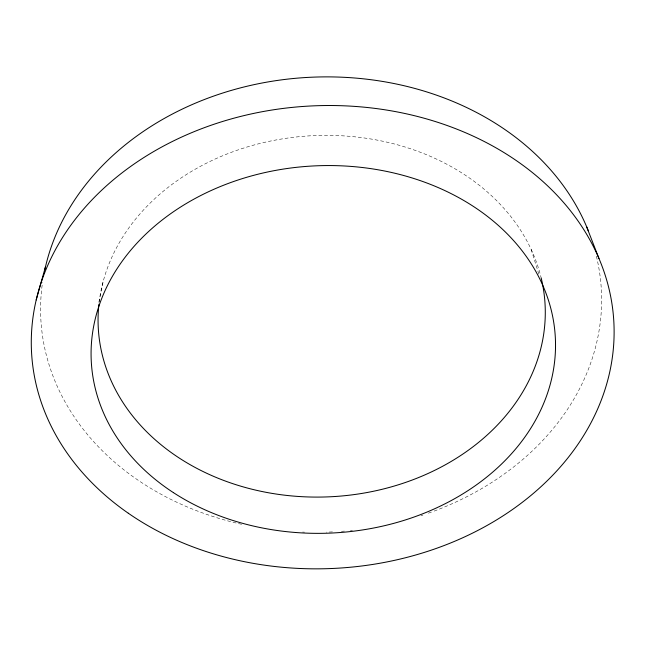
<?xml version="1.0" encoding="UTF-8"?>
<svg xmlns="http://www.w3.org/2000/svg" width="646" height="646" viewBox="0 0 646 646"><rect width="100%" height="100%" fill="white"/><g stroke="black" fill="none" stroke-linecap="round" stroke-linejoin="round"><path stroke-width="0.48" stroke-dasharray="3.23 2.42" d="M98.895 302.255L103.271 281.107M531.19 249.485L538.917 274.413M596.387 256.196A280.639 227.586 -2.8 0 1 432.344 511.753M431.415 512.092A280.639 227.586 -2.8 0 1 426.731 513.756M422.952 515.04A280.639 227.586 -2.8 0 1 421.047 515.669M352.401 530.334A280.639 227.586 -2.8 0 1 350.415 530.544M344.431 531.101A280.639 227.586 -2.8 0 1 341.435 531.335M332.432 531.9A280.639 227.586 -2.8 0 1 326.432 532.151M304.557 532.159A280.639 227.586 -2.8 0 1 302.554 532.086M241.62 524.277A280.639 227.586 -2.8 0 1 42.515 282.552M99.145 302.183A223.71 180.759 -2.8 0 1 311.315 135.757A223.71 180.759 -2.8 0 1 541.211 278.119"/><path stroke-width="0.97" d="M36.192 299.962L45.543 266.54M586.503 226.415L598.971 258.497M44.873 269.527A280.639 227.586 -2.8 0 1 302.506 77.738A280.639 227.586 -2.8 0 1 588.433 231.131M541.211 278.119A223.71 180.759 -2.8 0 1 333.279 496.613A223.71 180.759 -2.8 0 1 98.911 304.209M128.304 513.231A291.548 231.502 -2.8 0 0 607.918 379.549A291.548 231.502 -2.8 0 0 231.866 118.751A291.548 231.502 -2.8 0 0 128.304 513.231M173.411 492.623A232.334 183.771 -2.8 0 0 551.862 377.821A232.334 183.771 -2.8 0 0 244.616 177.916A232.334 183.771 -2.8 0 0 173.411 492.623"/></g></svg>
